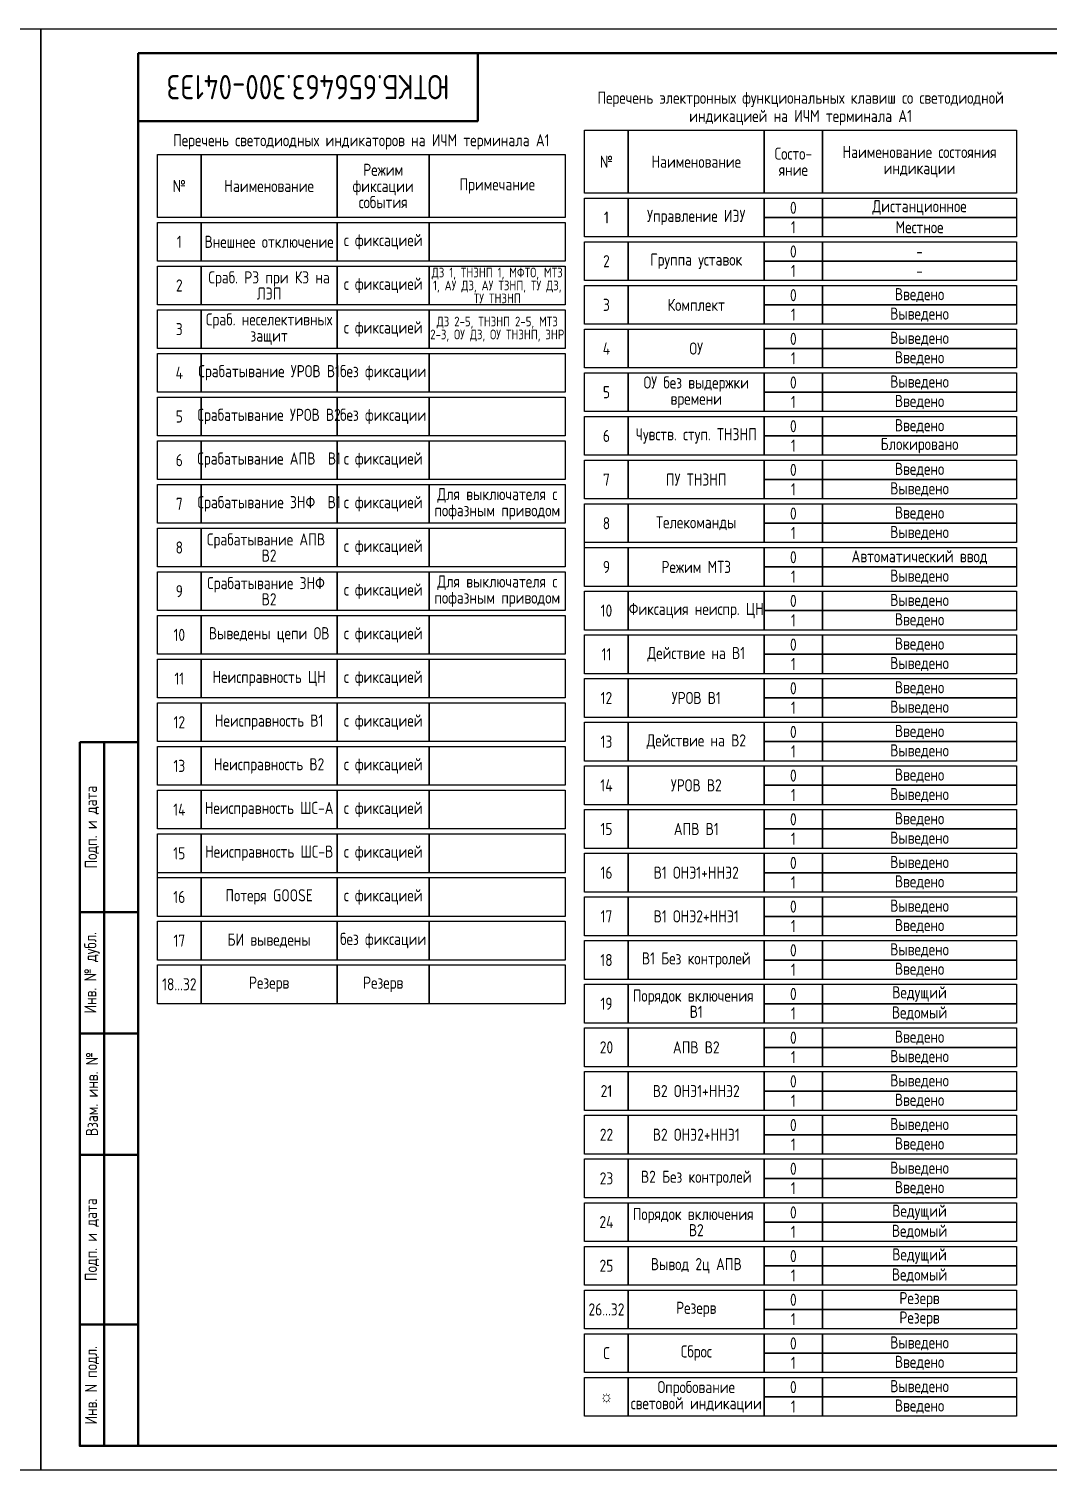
# Model space of a CAD drawing. Header units: millimetres. Extents: x -840 to 1557, y 0 to 584.
# Drawn here: x 837.5 to 1047.5, y -0.1 to 296.9 of the extents above; entities that cross this region are included whole.
import ezdxf

# ---------------------------------------------------------------- set-up
doc = ezdxf.new("R2010")
doc.units = ezdxf.units.MM
doc.styles.add('Gost type A_2.5', font='GOST_A.TTF', dxfattribs={"height": 2.5})
doc.styles.add('Gost_type_A', font='GOST_A.TTF')

# ---------------------------------------------------------------- blocks, each defined once
blk = doc.blocks.new('Формат_А3')
blk.add_lwpolyline([(-420, 297), (0, 297), (0, 0), (-420, 0)], close=True)
at = {"lineweight": 50}
blk.add_lwpolyline([(-400, 292), (-5, 292), (-5, 5), (-400, 5)], close=True, dxfattribs=at)
blk = doc.blocks.new('Штамп угловой верхний')
at = {"lineweight": 50}
blk.add_lwpolyline([(0, 0), (70, 0), (70, -14), (0, -14)], close=True, dxfattribs=at)
blk = doc.blocks.new('Штамп левый нижний')
at = {"lineweight": 50}
for points in [[(-12, 145), (-7, 145), (-7, 110), (-12, 110)], [(-7, 145), (0, 145), (0, 110), (-7, 110)], [(-12, 110), (-7, 110), (-7, 85), (-12, 85)], [(-7, 110), (0, 110), (0, 85), (-7, 85)], [(-12, 85), (-7, 85), (-7, 60), (-12, 60)], [(-7, 85), (0, 85), (0, 60), (-7, 60)], [(-12, 60), (-7, 60), (-7, 25), (-12, 25)], [(-7, 60), (0, 60), (0, 25), (-7, 25)], [(-12, 25), (-7, 25), (-7, 0), (-12, 0)], [(-7, 25), (0, 25), (0, 0), (-7, 0)]]:
    blk.add_lwpolyline(points, close=True, dxfattribs=at)
at = {"char_height": 2.5, "attachment_point": 5, "rotation": 90, "style": 'Gost_type_A'}
for s, insert, width in [('Подп. и дата', (-9.5, 127.5), 35), ('Инв. № дубл.', (-9.5, 97.5), 25), ('Взам. инв. №', (-9.5, 72.5), 25), ('Подп. и дата', (-9.5, 42.5), 35), ('Инв. N подл.', (-9.5, 12.5), 25)]:
    blk.add_mtext(s, dxfattribs=dict(at, insert=insert, width=width))

msp = doc.modelspace()

# ---------------------------------------------------------------- linework, layer by layer
for p, q in [((952, 190), (952, 191)), ((864, 122), (864, 123))]:
    msp.add_line(p, q)
for points in [[(952, 276), (961, 276), (961, 263), (952, 263)], [(961, 276), (989, 276), (989, 263), (961, 263)], [(989, 276), (1001, 276), (1001, 263), (989, 263)], [(1001, 276), (1041, 276), (1041, 263), (1001, 263)], [(864, 271), (873, 271), (873, 258), (864, 258)], [(873, 271), (901, 271), (901, 258), (873, 258)], [(901, 271), (920, 271), (920, 258), (901, 258)], [(920, 271), (948, 271), (948, 258), (920, 258)], [(952, 262), (961, 262), (961, 254), (952, 254)], [(961, 262), (989, 262), (989, 254), (961, 254)], [(989, 262), (1001, 262), (1001, 258), (989, 258)], [(1001, 262), (1041, 262), (1041, 258), (1001, 258)], [(864, 257), (873, 257), (873, 249), (864, 249)], [(873, 257), (901, 257), (901, 249), (873, 249)], [(901, 257), (920, 257), (920, 249), (901, 249)], [(920, 257), (948, 257), (948, 249), (920, 249)], [(989, 258), (1001, 258), (1001, 254), (989, 254)], [(1001, 258), (1041, 258), (1041, 254), (1001, 254)], [(952, 253), (961, 253), (961, 245), (952, 245)], [(961, 253), (989, 253), (989, 245), (961, 245)], [(989, 253), (1001, 253), (1001, 249), (989, 249)], [(1001, 253), (1041, 253), (1041, 249), (1001, 249)], [(864, 248), (873, 248), (873, 240), (864, 240)], [(873, 248), (901, 248), (901, 240), (873, 240)], [(901, 248), (920, 248), (920, 240), (901, 240)], [(920, 248), (948, 248), (948, 240), (920, 240)], [(989, 249), (1001, 249), (1001, 245), (989, 245)], [(1001, 249), (1041, 249), (1041, 245), (1001, 245)], [(952, 244), (961, 244), (961, 236), (952, 236)], [(952, 244), (961, 244), (961, 236), (952, 236)], [(961, 244), (989, 244), (989, 236), (961, 236)], [(989, 244), (1001, 244), (1001, 240), (989, 240)], [(1001, 244), (1041, 244), (1041, 240), (1001, 240)], [(864, 239), (873, 239), (873, 231), (864, 231)], [(873, 239), (901, 239), (901, 231), (873, 231)], [(901, 239), (920, 239), (920, 231), (901, 231)], [(920, 239), (948, 239), (948, 231), (920, 231)], [(989, 240), (1001, 240), (1001, 236), (989, 236)], [(1001, 240), (1041, 240), (1041, 236), (1001, 236)], [(952, 235), (961, 235), (961, 227), (952, 227)], [(961, 235), (989, 235), (989, 227), (961, 227)], [(989, 235), (1001, 235), (1001, 231), (989, 231)], [(1001, 235), (1041, 235), (1041, 231), (1001, 231)], [(864, 230), (873, 230), (873, 222), (864, 222)], [(873, 230), (901, 230), (901, 222), (873, 222)], [(901, 230), (920, 230), (920, 222), (901, 222)], [(920, 230), (948, 230), (948, 222), (920, 222)], [(989, 231), (1001, 231), (1001, 227), (989, 227)], [(1001, 231), (1041, 231), (1041, 227), (1001, 227)], [(952, 226), (961, 226), (961, 218), (952, 218)], [(961, 226), (989, 226), (989, 218), (961, 218)], [(989, 226), (1001, 226), (1001, 222), (989, 222)], [(1001, 226), (1041, 226), (1041, 222), (1001, 222)], [(864, 221), (873, 221), (873, 213), (864, 213)], [(873, 221), (901, 221), (901, 213), (873, 213)], [(901, 221), (920, 221), (920, 213), (901, 213)], [(920, 221), (948, 221), (948, 213), (920, 213)], [(989, 222), (1001, 222), (1001, 218), (989, 218)], [(1001, 222), (1041, 222), (1041, 218), (1001, 218)], [(952, 217), (961, 217), (961, 209), (952, 209)], [(961, 217), (989, 217), (989, 209), (961, 209)], [(989, 217), (1001, 217), (1001, 213), (989, 213)], [(1001, 217), (1041, 217), (1041, 213), (1001, 213)], [(864, 212), (873, 212), (873, 204), (864, 204)], [(873, 212), (901, 212), (901, 204), (873, 204)], [(901, 212), (920, 212), (920, 204), (901, 204)], [(920, 212), (948, 212), (948, 204), (920, 204)], [(989, 213), (1001, 213), (1001, 209), (989, 209)], [(1001, 213), (1041, 213), (1041, 209), (1001, 209)], [(952, 208), (961, 208), (961, 200), (952, 200)], [(961, 208), (989, 208), (989, 200), (961, 200)], [(989, 208), (1001, 208), (1001, 204), (989, 204)], [(1001, 208), (1041, 208), (1041, 204), (1001, 204)], [(864, 203), (873, 203), (873, 195), (864, 195)], [(873, 203), (901, 203), (901, 195), (873, 195)], [(901, 203), (920, 203), (920, 195), (901, 195)], [(920, 203), (948, 203), (948, 195), (920, 195)], [(989, 204), (1001, 204), (1001, 200), (989, 200)], [(1001, 204), (1041, 204), (1041, 200), (1001, 200)], [(952, 199), (961, 199), (961, 191), (952, 191)], [(961, 199), (989, 199), (989, 191), (961, 191)], [(989, 199), (1001, 199), (1001, 195), (989, 195)], [(1001, 199), (1041, 199), (1041, 195), (1001, 195)], [(864, 194), (873, 194), (873, 186), (864, 186)], [(873, 194), (901, 194), (901, 186), (873, 186)], [(901, 194), (920, 194), (920, 186), (901, 186)], [(920, 194), (948, 194), (948, 186), (920, 186)], [(989, 195), (1001, 195), (1001, 191), (989, 191)], [(1001, 195), (1041, 195), (1041, 191), (1001, 191)], [(952, 190), (961, 190), (961, 182), (952, 182)], [(961, 190), (989, 190), (989, 182), (961, 182)], [(989, 190), (1001, 190), (1001, 186), (989, 186)], [(1001, 190), (1041, 190), (1041, 186), (1001, 186)], [(864, 185), (873, 185), (873, 177), (864, 177)], [(873, 185), (901, 185), (901, 177), (873, 177)], [(901, 185), (920, 185), (920, 177), (901, 177)], [(920, 185), (948, 185), (948, 177), (920, 177)], [(989, 186), (1001, 186), (1001, 182), (989, 182)], [(1001, 186), (1041, 186), (1041, 182), (1001, 182)], [(952, 181), (961, 181), (961, 173), (952, 173)], [(961, 181), (989, 181), (989, 173), (961, 173)], [(989, 181), (1001, 181), (1001, 177), (989, 177)], [(1001, 181), (1041, 181), (1041, 177), (1001, 177)], [(864, 176), (873, 176), (873, 168), (864, 168)], [(873, 176), (901, 176), (901, 168), (873, 168)], [(901, 176), (920, 176), (920, 168), (901, 168)], [(920, 176), (948, 176), (948, 168), (920, 168)], [(989, 177), (1001, 177), (1001, 173), (989, 173)], [(1001, 177), (1041, 177), (1041, 173), (1001, 173)], [(952, 172), (961, 172), (961, 164), (952, 164)], [(961, 172), (989, 172), (989, 164), (961, 164)], [(989, 172), (1001, 172), (1001, 168), (989, 168)], [(1001, 172), (1041, 172), (1041, 168), (1001, 168)], [(864, 167), (873, 167), (873, 159), (864, 159)], [(873, 167), (901, 167), (901, 159), (873, 159)], [(901, 167), (920, 167), (920, 159), (901, 159)], [(920, 167), (948, 167), (948, 159), (920, 159)], [(989, 168), (1001, 168), (1001, 164), (989, 164)], [(1001, 168), (1041, 168), (1041, 164), (1001, 164)], [(952, 163), (961, 163), (961, 155), (952, 155)], [(961, 163), (989, 163), (989, 155), (961, 155)], [(989, 163), (1001, 163), (1001, 159), (989, 159)], [(1001, 163), (1041, 163), (1041, 159), (1001, 159)], [(864, 158), (873, 158), (873, 150), (864, 150)], [(873, 158), (901, 158), (901, 150), (873, 150)], [(901, 158), (920, 158), (920, 150), (901, 150)], [(920, 158), (948, 158), (948, 150), (920, 150)], [(989, 159), (1001, 159), (1001, 155), (989, 155)], [(1001, 159), (1041, 159), (1041, 155), (1001, 155)], [(952, 154), (961, 154), (961, 146), (952, 146)], [(961, 154), (989, 154), (989, 146), (961, 146)], [(989, 154), (1001, 154), (1001, 150), (989, 150)], [(1001, 154), (1041, 154), (1041, 150), (1001, 150)], [(864, 149), (873, 149), (873, 141), (864, 141)], [(873, 149), (901, 149), (901, 141), (873, 141)], [(901, 149), (920, 149), (920, 141), (901, 141)], [(920, 149), (948, 149), (948, 141), (920, 141)], [(989, 150), (1001, 150), (1001, 146), (989, 146)], [(1001, 150), (1041, 150), (1041, 146), (1001, 146)], [(952, 145), (961, 145), (961, 137), (952, 137)], [(961, 145), (989, 145), (989, 137), (961, 137)], [(989, 145), (1001, 145), (1001, 141), (989, 141)], [(1001, 145), (1041, 145), (1041, 141), (1001, 141)], [(864, 140), (873, 140), (873, 132), (864, 132)], [(873, 140), (901, 140), (901, 132), (873, 132)], [(901, 140), (920, 140), (920, 132), (901, 132)], [(920, 140), (948, 140), (948, 132), (920, 132)], [(989, 141), (1001, 141), (1001, 137), (989, 137)], [(1001, 141), (1041, 141), (1041, 137), (1001, 137)], [(952, 136), (961, 136), (961, 128), (952, 128)], [(961, 136), (989, 136), (989, 128), (961, 128)], [(989, 136), (1001, 136), (1001, 132), (989, 132)], [(1001, 136), (1041, 136), (1041, 132), (1001, 132)], [(864, 131), (873, 131), (873, 123), (864, 123)], [(873, 131), (901, 131), (901, 123), (873, 123)], [(901, 131), (920, 131), (920, 123), (901, 123)], [(920, 131), (948, 131), (948, 123), (920, 123)], [(989, 132), (1001, 132), (1001, 128), (989, 128)], [(1001, 132), (1041, 132), (1041, 128), (1001, 128)], [(952, 127), (961, 127), (961, 119), (952, 119)], [(961, 127), (989, 127), (989, 119), (961, 119)], [(989, 127), (1001, 127), (1001, 123), (989, 123)], [(1001, 127), (1041, 127), (1041, 123), (1001, 123)], [(864, 122), (873, 122), (873, 114), (864, 114)], [(873, 122), (901, 122), (901, 114), (873, 114)], [(901, 122), (920, 122), (920, 114), (901, 114)], [(920, 122), (948, 122), (948, 114), (920, 114)], [(989, 123), (1001, 123), (1001, 119), (989, 119)], [(1001, 123), (1041, 123), (1041, 119), (1001, 119)], [(952, 118), (961, 118), (961, 110), (952, 110)], [(961, 118), (989, 118), (989, 110), (961, 110)], [(989, 118), (1001, 118), (1001, 114), (989, 114)], [(1001, 118), (1041, 118), (1041, 114), (1001, 114)], [(864, 113), (873, 113), (873, 105), (864, 105)], [(873, 113), (901, 113), (901, 105), (873, 105)], [(901, 113), (920, 113), (920, 105), (901, 105)], [(920, 113), (948, 113), (948, 105), (920, 105)], [(989, 114), (1001, 114), (1001, 110), (989, 110)], [(1001, 114), (1041, 114), (1041, 110), (1001, 110)], [(952, 109), (961, 109), (961, 101), (952, 101)], [(961, 109), (989, 109), (989, 101), (961, 101)], [(989, 109), (1001, 109), (1001, 105), (989, 105)], [(1001, 109), (1041, 109), (1041, 105), (1001, 105)], [(864, 104), (873, 104), (873, 96), (864, 96)], [(873, 104), (901, 104), (901, 96), (873, 96)], [(901, 104), (920, 104), (920, 96), (901, 96)], [(920, 104), (948, 104), (948, 96), (920, 96)], [(989, 105), (1001, 105), (1001, 101), (989, 101)], [(1001, 105), (1041, 105), (1041, 101), (1001, 101)], [(952, 100), (961, 100), (961, 92), (952, 92)], [(961, 100), (989, 100), (989, 92), (961, 92)], [(989, 100), (1001, 100), (1001, 96), (989, 96)], [(1001, 100), (1041, 100), (1041, 96), (1001, 96)], [(989, 96), (1001, 96), (1001, 92), (989, 92)], [(1001, 96), (1041, 96), (1041, 92), (1001, 92)], [(952, 91), (961, 91), (961, 83), (952, 83)], [(961, 91), (989, 91), (989, 83), (961, 83)], [(989, 91), (1001, 91), (1001, 87), (989, 87)], [(1001, 91), (1041, 91), (1041, 87), (1001, 87)], [(989, 87), (1001, 87), (1001, 83), (989, 83)], [(1001, 87), (1041, 87), (1041, 83), (1001, 83)], [(952, 82), (961, 82), (961, 74), (952, 74)], [(961, 82), (989, 82), (989, 74), (961, 74)], [(989, 82), (1001, 82), (1001, 78), (989, 78)], [(1001, 82), (1041, 82), (1041, 78), (1001, 78)], [(989, 78), (1001, 78), (1001, 74), (989, 74)], [(1001, 78), (1041, 78), (1041, 74), (1001, 74)], [(952, 73), (961, 73), (961, 65), (952, 65)], [(961, 73), (989, 73), (989, 65), (961, 65)], [(989, 73), (1001, 73), (1001, 69), (989, 69)], [(1001, 73), (1041, 73), (1041, 69), (1001, 69)], [(989, 69), (1001, 69), (1001, 65), (989, 65)], [(1001, 69), (1041, 69), (1041, 65), (1001, 65)], [(952, 64), (961, 64), (961, 56), (952, 56)], [(961, 64), (989, 64), (989, 56), (961, 56)], [(989, 64), (1001, 64), (1001, 60), (989, 60)], [(1001, 64), (1041, 64), (1041, 60), (1001, 60)], [(989, 60), (1001, 60), (1001, 56), (989, 56)], [(1001, 60), (1041, 60), (1041, 56), (1001, 56)], [(952, 55), (961, 55), (961, 47), (952, 47)], [(961, 55), (989, 55), (989, 47), (961, 47)], [(989, 55), (1001, 55), (1001, 51), (989, 51)], [(1001, 55), (1041, 55), (1041, 51), (1001, 51)], [(989, 51), (1001, 51), (1001, 47), (989, 47)], [(1001, 51), (1041, 51), (1041, 47), (1001, 47)], [(952, 46), (961, 46), (961, 38), (952, 38)], [(961, 46), (989, 46), (989, 38), (961, 38)], [(989, 46), (1001, 46), (1001, 42), (989, 42)], [(1001, 46), (1041, 46), (1041, 42), (1001, 42)], [(989, 42), (1001, 42), (1001, 38), (989, 38)], [(1001, 42), (1041, 42), (1041, 38), (1001, 38)], [(952, 37), (961, 37), (961, 29), (952, 29)], [(961, 37), (989, 37), (989, 29), (961, 29)], [(989, 37), (1001, 37), (1001, 33), (989, 33)], [(1001, 37), (1041, 37), (1041, 33), (1001, 33)], [(989, 33), (1001, 33), (1001, 29), (989, 29)], [(1001, 33), (1041, 33), (1041, 29), (1001, 29)], [(952, 28), (961, 28), (961, 20), (952, 20)], [(961, 28), (989, 28), (989, 20), (961, 20)], [(989, 28), (1001, 28), (1001, 24), (989, 24)], [(1001, 28), (1041, 28), (1041, 24), (1001, 24)], [(989, 24), (1001, 24), (1001, 20), (989, 20)], [(1001, 24), (1041, 24), (1041, 20), (1001, 20)], [(952, 19), (961, 19), (961, 11), (952, 11)], [(961, 19), (989, 19), (989, 11), (961, 11)], [(989, 19), (1001, 19), (1001, 15), (989, 15)], [(1001, 19), (1041, 19), (1041, 15), (1001, 15)], [(989, 15), (1001, 15), (1001, 11), (989, 11)], [(1001, 15), (1041, 15), (1041, 11), (1001, 11)]]:
    msp.add_lwpolyline(points, close=True)

# ---------------------------------------------------------------- block references
at = {"color": 1}
for p in [(840, -0.12), (1260, -0.12)]:
    msp.add_blockref('Формат_А3', p, dxfattribs=at)
for name, p in [('Штамп угловой верхний', (860, 291.88)), ('Штамп левый нижний', (860, 4.88))]:
    msp.add_blockref(name, p)

# ---------------------------------------------------------------- texts
at = {"insert": (895, 284.88), "char_height": 5, "width": 70, "attachment_point": 5, "rotation": 180, "style": 'Gost_type_A'}
msp.add_mtext('ЮТКБ.656463.300-041Э3', dxfattribs=at)
for s, insert, char_height, width, attachment_point, line_spacing_factor, style in [('Перечень электронных функциональных клавиш со светодиодной индикацией на ИЧМ терминала А1', (996.5, 277), 2.5, 89, 8, 0.9, 'Gost_type_A'), ('Перечень светодиодных индикаторов на ИЧМ терминала А1', (906, 272), 2.5, 84, 8, 0.9, 'Gost_type_A'), ('№ ', (956.5, 269.5), 2.5, 9, 5, 0.8, 'Gost_type_A'), ('Наименование ', (975, 269.5), 2.5, 28, 5, 0.8, 'Gost_type_A'), ('Состо- яние', (995, 269.5), 2.5, 12, 5, 0.8, 'Gost_type_A'), ('Наименование состояния индикации', (1021, 269.5), 2.5, 40, 5, 0.8, 'Gost_type_A'), ('Режим\\Pфиксации события', (910.5, 264.5), 2.5, 19, 5, 0.8, 'Gost_type_A'), ('№ ', (868.5, 264.5), 2.5, 9, 5, 0.8, 'Gost_type_A'), ('Наименование ', (887, 264.5), 2.5, 28, 5, 0.8, 'Gost_type_A'), ('Примечание', (934, 264.5), 2.5, 28, 5, 0.8, 'Gost_type_A'), ('Дистанционное', (1021, 260), 2.5, 40, 5, 0.8, 'Gost_type_A'), ('1', (956.5, 258), 2.5, 9, 5, 0.8, 'Gost_type_A'), ('Управление ИЭУ', (975, 258), 2.5, 28, 5, 0.8, 'Gost_type_A'), ('0', (995, 260), 2.5, 12, 5, 0.8, 'Gost_type_A'), ('1', (995, 256), 2.5, 12, 5, 0.8, 'Gost_type_A'), ('Местное', (1021, 256), 2.5, 40, 5, 0.8, 'Gost_type_A'), ('1', (868.5, 253), 2.5, 9, 5, 0.8, 'Gost_type_A'), ('Внешнее отключение ', (887, 253), 2.5, 28, 5, 0.8, 'Gost_type_A'), ('с фиксацией', (910.5, 253), 2.5, 19, 5, 0.8, 'Gost_type_A'), ('2', (956.5, 249), 2.5, 9, 5, 0.8, 'Gost_type_A'), ('Группа уставок', (975, 249), 2.5, 28, 5, 0.8, 'Gost_type_A'), ('0', (995, 251), 2.5, 12, 5, 0.8, 'Gost_type_A'), ('-', (1021, 251), 2.5, 40, 5, 0.8, 'Gost_type_A'), ('Сраб. РЗ при КЗ на ЛЭП ', (887, 244), 2.5, 28, 5, 0.8, 'Gost_type_A'), ('ДЗ 1, ТНЗНП 1, МФТО, МТЗ 1, АУ ДЗ, АУ ТЗНП, ТУ ДЗ, ТУ ТНЗНП ', (934, 244), 2, 28, 5, 0.8, 'Gost_type_A'), ('1', (995, 247), 2.5, 12, 5, 0.8, 'Gost_type_A'), ('-', (1021, 247), 2.5, 40, 5, 0.8, 'Gost_type_A'), ('2', (868.5, 244), 2.5, 9, 5, 0.8, 'Gost_type_A'), ('с фиксацией', (910.5, 244), 2.5, 19, 5, 0.8, 'Gost_type_A'), ('3', (956.5, 240), 2.5, 9, 5, 0.8, 'Gost_type_A'), ('Комплект', (975, 240), 2.5, 28, 5, 0.8, 'Gost type A_2.5'), ('0', (995, 242), 2.5, 12, 5, 0.8, 'Gost_type_A'), ('Введено', (1021, 242), 2.5, 40, 5, 0.8, 'Gost_type_A'), ('Сраб. неселективных защит ', (887, 235), 2.5, 28, 5, 0.8, 'Gost_type_A'), ('1', (995, 238), 2.5, 12, 5, 0.8, 'Gost_type_A'), ('Выведено', (1021, 238), 2.5, 40, 5, 0.8, 'Gost_type_A'), ('3', (868.5, 235), 2.5, 9, 5, 0.8, 'Gost_type_A'), ('с фиксацией', (910.5, 235), 2.5, 19, 5, 0.8, 'Gost_type_A'), ('ДЗ 2-5, ТНЗНП 2-5, МТЗ 2-3, ОУ ДЗ, ОУ ТНЗНП, ЗНР ', (934, 235), 2, 28, 5, 0.8, 'Gost_type_A'), ('4', (956.5, 231), 2.5, 9, 5, 0.8, 'Gost_type_A'), ('ОУ', (975, 231), 2.5, 28, 5, 0.8, 'Gost type A_2.5'), ('0', (995, 233), 2.5, 12, 5, 0.8, 'Gost_type_A'), ('Выведено', (1021, 233), 2.5, 40, 5, 0.8, 'Gost_type_A'), ('1', (995, 229), 2.5, 12, 5, 0.8, 'Gost_type_A'), ('Введено', (1021, 229), 2.5, 40, 5, 0.8, 'Gost_type_A'), ('4', (868.5, 226), 2.5, 9, 5, 0.8, 'Gost_type_A'), ('Срабатывание УРОВ В1', (887, 226), 2.5, 28, 5, 0.8, 'Gost_type_A'), ('без фиксации', (910.5, 226), 2.5, 19, 5, 0.8, 'Gost_type_A'), ('5', (956.5, 222), 2.5, 9, 5, 0.8, 'Gost_type_A'), ('ОУ без выдержки времени ', (975, 222), 2.5, 28, 5, 0.8, 'Gost_type_A'), ('0', (995, 224), 2.5, 12, 5, 0.8, 'Gost_type_A'), ('Выведено', (1021, 224), 2.5, 40, 5, 0.8, 'Gost_type_A'), ('1', (995, 220), 2.5, 12, 5, 0.8, 'Gost_type_A'), ('Введено', (1021, 220), 2.5, 40, 5, 0.8, 'Gost_type_A'), ('5', (868.5, 217), 2.5, 9, 5, 0.8, 'Gost_type_A'), ('Срабатывание УРОВ В2', (887, 217), 2.5, 28, 5, 0.8, 'Gost_type_A'), ('без фиксации', (910.5, 217), 2.5, 19, 5, 0.8, 'Gost_type_A'), ('6', (956.5, 213), 2.5, 9, 5, 0.8, 'Gost_type_A'), ('Чувств. ступ. ТНЗНП ', (975, 213), 2.5, 28, 5, 0.8, 'Gost_type_A'), ('0', (995, 215), 2.5, 12, 5, 0.8, 'Gost_type_A'), ('Введено', (1021, 215), 2.5, 40, 5, 0.8, 'Gost_type_A'), ('1', (995, 211), 2.5, 12, 5, 0.8, 'Gost_type_A'), ('Блокировано', (1021, 211), 2.5, 40, 5, 0.8, 'Gost_type_A'), ('6', (868.5, 208), 2.5, 9, 5, 0.8, 'Gost_type_A'), ('Срабатывание АПВ  В1 ', (887, 208), 2.5, 28, 5, 0.8, 'Gost_type_A'), ('с фиксацией', (910.5, 208), 2.5, 19, 5, 0.8, 'Gost_type_A'), ('7', (956.5, 204), 2.5, 9, 5, 0.8, 'Gost_type_A'), ('ПУ ТНЗНП ', (975, 204), 2.5, 28, 5, 0.8, 'Gost_type_A'), ('0', (995, 206), 2.5, 12, 5, 0.8, 'Gost_type_A'), ('Введено', (1021, 206), 2.5, 40, 5, 0.8, 'Gost_type_A'), ('Для выключателя с пофазным приводом ', (934, 199), 2.5, 28, 5, 0.8, 'Gost_type_A'), ('1', (995, 202), 2.5, 12, 5, 0.8, 'Gost_type_A'), ('Выведено', (1021, 202), 2.5, 40, 5, 0.8, 'Gost_type_A'), ('7', (868.5, 199), 2.5, 9, 5, 0.8, 'Gost_type_A'), ('Срабатывание ЗНФ  В1', (887, 199), 2.5, 28, 5, 0.8, 'Gost_type_A'), ('с фиксацией', (910.5, 199), 2.5, 19, 5, 0.8, 'Gost_type_A'), ('8', (956.5, 195), 2.5, 9, 5, 0.8, 'Gost_type_A'), ('Телекоманды ', (975, 195), 2.5, 28, 5, 0.8, 'Gost_type_A'), ('0', (995, 197), 2.5, 12, 5, 0.8, 'Gost_type_A'), ('Введено', (1021, 197), 2.5, 40, 5, 0.8, 'Gost_type_A'), ('1', (995, 193), 2.5, 12, 5, 0.8, 'Gost_type_A'), ('Выведено', (1021, 193), 2.5, 40, 5, 0.8, 'Gost_type_A'), ('8', (868.5, 190), 2.5, 9, 5, 0.8, 'Gost_type_A'), ('Срабатывание АПВ  В2 ', (887, 190), 2.5, 28, 5, 0.8, 'Gost_type_A'), ('с фиксацией', (910.5, 190), 2.5, 19, 5, 0.8, 'Gost_type_A'), ('9', (956.5, 186), 2.5, 9, 5, 0.8, 'Gost_type_A'), ('Режим МТЗ', (975, 186), 2.5, 28, 5, 0.8, 'Gost_type_A'), ('0', (995, 188), 2.5, 12, 5, 0.8, 'Gost_type_A'), ('Автоматический ввод ', (1021, 188), 2.5, 40, 5, 0.8, 'Gost_type_A'), ('Для выключателя с пофазным приводом ', (934, 181), 2.5, 28, 5, 0.8, 'Gost_type_A'), ('1', (995, 184), 2.5, 12, 5, 0.8, 'Gost_type_A'), ('Выведено', (1021, 184), 2.5, 40, 5, 0.8, 'Gost_type_A'), ('9', (868.5, 181), 2.5, 9, 5, 0.8, 'Gost_type_A'), ('Срабатывание ЗНФ  В2', (887, 181), 2.5, 28, 5, 0.8, 'Gost_type_A'), ('с фиксацией', (910.5, 181), 2.5, 19, 5, 0.8, 'Gost_type_A'), ('10', (956.5, 177), 2.5, 9, 5, 0.8, 'Gost_type_A'), ('Фиксация неиспр. ЦН ', (975, 177), 2.5, 28, 5, 0.8, 'Gost_type_A'), ('0', (995, 179), 2.5, 12, 5, 0.8, 'Gost_type_A'), ('Выведено', (1021, 179), 2.5, 40, 5, 0.8, 'Gost_type_A'), ('1', (995, 175), 2.5, 12, 5, 0.8, 'Gost_type_A'), ('Введено', (1021, 175), 2.5, 40, 5, 0.8, 'Gost_type_A'), ('10', (868.5, 172), 2.5, 9, 5, 0.8, 'Gost_type_A'), ('Выведены цепи ОВ ', (887, 172), 2.5, 28, 5, 0.8, 'Gost_type_A'), ('с фиксацией', (910.5, 172), 2.5, 19, 5, 0.8, 'Gost_type_A'), ('Действие на В1 ', (975, 168), 2.5, 28, 5, 0.8, 'Gost_type_A'), ('0', (995, 170), 2.5, 12, 5, 0.8, 'Gost_type_A'), ('Введено', (1021, 170), 2.5, 40, 5, 0.8, 'Gost_type_A'), ('11', (956.5, 168), 2.5, 9, 5, 0.8, 'Gost_type_A'), ('1', (995, 166), 2.5, 12, 5, 0.8, 'Gost_type_A'), ('Выведено', (1021, 166), 2.5, 40, 5, 0.8, 'Gost_type_A'), ('11', (868.5, 163), 2.5, 9, 5, 0.8, 'Gost_type_A'), ('Неисправность ЦН ', (887, 163), 2.5, 28, 5, 0.8, 'Gost_type_A'), ('с фиксацией', (910.5, 163), 2.5, 19, 5, 0.8, 'Gost_type_A'), ('0', (995, 161), 2.5, 12, 5, 0.8, 'Gost_type_A'), ('Введено', (1021, 161), 2.5, 40, 5, 0.8, 'Gost_type_A'), ('12', (956.5, 159), 2.5, 9, 5, 0.8, 'Gost_type_A'), ('УРОВ В1 ', (975, 159), 2.5, 28, 5, 0.8, 'Gost_type_A'), ('1', (995, 157), 2.5, 12, 5, 0.8, 'Gost_type_A'), ('Выведено', (1021, 157), 2.5, 40, 5, 0.8, 'Gost_type_A'), ('12', (868.5, 154), 2.5, 9, 5, 0.8, 'Gost_type_A'), ('Неисправность В1 ', (887, 154), 2.5, 28, 5, 0.8, 'Gost_type_A'), ('с фиксацией', (910.5, 154), 2.5, 19, 5, 0.8, 'Gost_type_A'), ('Действие на В2', (975, 150), 2.5, 28, 5, 0.8, 'Gost_type_A'), ('0', (995, 152), 2.5, 12, 5, 0.8, 'Gost_type_A'), ('Введено', (1021, 152), 2.5, 40, 5, 0.8, 'Gost_type_A'), ('13', (956.5, 150), 2.5, 9, 5, 0.8, 'Gost_type_A'), ('1', (995, 148), 2.5, 12, 5, 0.8, 'Gost_type_A'), ('Выведено', (1021, 148), 2.5, 40, 5, 0.8, 'Gost_type_A'), ('13', (868.5, 145), 2.5, 9, 5, 0.8, 'Gost_type_A'), ('Неисправность В2', (887, 145), 2.5, 28, 5, 0.8, 'Gost_type_A'), ('с фиксацией', (910.5, 145), 2.5, 19, 5, 0.8, 'Gost_type_A'), ('0', (995, 143), 2.5, 12, 5, 0.8, 'Gost_type_A'), ('Введено', (1021, 143), 2.5, 40, 5, 0.8, 'Gost_type_A'), ('14', (956.5, 141), 2.5, 9, 5, 0.8, 'Gost_type_A'), ('УРОВ В2', (975, 141), 2.5, 28, 5, 0.8, 'Gost_type_A'), ('1', (995, 139), 2.5, 12, 5, 0.8, 'Gost_type_A'), ('Выведено', (1021, 139), 2.5, 40, 5, 0.8, 'Gost_type_A'), ('14', (868.5, 136), 2.5, 9, 5, 0.8, 'Gost_type_A'), ('Неисправность ШС-А', (887, 136), 2.5, 28, 5, 0.8, 'Gost_type_A'), ('с фиксацией', (910.5, 136), 2.5, 19, 5, 0.8, 'Gost_type_A'), ('0', (995, 134), 2.5, 12, 5, 0.8, 'Gost_type_A'), ('Введено', (1021, 134), 2.5, 40, 5, 0.8, 'Gost_type_A'), ('15', (956.5, 132), 2.5, 9, 5, 0.8, 'Gost_type_A'), ('АПВ В1 ', (975, 132), 2.5, 28, 5, 0.8, 'Gost_type_A'), ('1', (995, 130), 2.5, 12, 5, 0.8, 'Gost_type_A'), ('Выведено', (1021, 130), 2.5, 40, 5, 0.8, 'Gost_type_A'), ('15', (868.5, 127), 2.5, 9, 5, 0.8, 'Gost_type_A'), ('Неисправность ШС-В', (887, 127), 2.5, 28, 5, 0.8, 'Gost_type_A'), ('с фиксацией', (910.5, 127), 2.5, 19, 5, 0.8, 'Gost_type_A'), ('0', (995, 125), 2.5, 12, 5, 0.8, 'Gost_type_A'), ('Выведено', (1021, 125), 2.5, 40, 5, 0.8, 'Gost_type_A'), ('16', (956.5, 123), 2.5, 9, 5, 0.8, 'Gost_type_A'), ('В1 ОНЭ1+ННЭ2 ', (975, 123), 2.5, 28, 5, 0.8, 'Gost_type_A'), ('1', (995, 121), 2.5, 12, 5, 0.8, 'Gost_type_A'), ('Введено', (1021, 121), 2.5, 40, 5, 0.8, 'Gost_type_A'), ('16', (868.5, 118), 2.5, 9, 5, 0.8, 'Gost_type_A'), ('Потеря GOOSE ', (887, 118), 2.5, 28, 5, 0.8, 'Gost_type_A'), ('с фиксацией', (910.5, 118), 2.5, 19, 5, 0.8, 'Gost_type_A'), ('0', (995, 116), 2.5, 12, 5, 0.8, 'Gost_type_A'), ('Выведено', (1021, 116), 2.5, 40, 5, 0.8, 'Gost_type_A'), ('17', (956.5, 114), 2.5, 9, 5, 0.8, 'Gost_type_A'), ('В1 ОНЭ2+ННЭ1 ', (975, 114), 2.5, 28, 5, 0.8, 'Gost_type_A'), ('1', (995, 112), 2.5, 12, 5, 0.8, 'Gost_type_A'), ('Введено', (1021, 112), 2.5, 40, 5, 0.8, 'Gost_type_A'), ('17', (868.5, 109), 2.5, 9, 5, 0.8, 'Gost_type_A'), ('БИ выведены ', (887, 109), 2.5, 28, 5, 0.8, 'Gost_type_A'), ('без фиксации', (910.5, 109), 2.5, 19, 5, 0.8, 'Gost_type_A'), ('0', (995, 107), 2.5, 12, 5, 0.8, 'Gost_type_A'), ('Выведено', (1021, 107), 2.5, 40, 5, 0.8, 'Gost_type_A'), ('18', (956.5, 105), 2.5, 9, 5, 0.8, 'Gost_type_A'), ('В1 Без контролей ', (975, 105), 2.5, 28, 5, 0.8, 'Gost_type_A'), ('1', (995, 103), 2.5, 12, 5, 0.8, 'Gost_type_A'), ('Введено', (1021, 103), 2.5, 40, 5, 0.8, 'Gost_type_A'), ('18...32', (868.5, 100), 2.5, 9, 5, 0.8, 'Gost_type_A'), ('Резерв', (887, 100), 2.5, 28, 5, 0.8, 'Gost_type_A'), ('Резерв', (910.5, 100), 2.5, 19, 5, 0.8, 'Gost_type_A'), ('Порядок включения  В1 ', (975, 96), 2.5, 28, 5, 0.8, 'Gost_type_A'), ('0', (995, 98), 2.5, 12, 5, 0.8, 'Gost_type_A'), ('Ведущий ', (1021, 98), 2.5, 40, 5, 0.8, 'Gost_type_A'), ('19', (956.5, 96), 2.5, 9, 5, 0.8, 'Gost_type_A'), ('1', (995, 94), 2.5, 12, 5, 0.8, 'Gost_type_A'), ('Ведомый ', (1021, 94), 2.5, 40, 5, 0.8, 'Gost_type_A'), ('0', (995, 89), 2.5, 12, 5, 0.8, 'Gost_type_A'), ('Введено', (1021, 89), 2.5, 40, 5, 0.8, 'Gost_type_A'), ('20', (956.5, 87), 2.5, 9, 5, 0.8, 'Gost_type_A'), ('АПВ В2', (975, 87), 2.5, 28, 5, 0.8, 'Gost_type_A'), ('1', (995, 85), 2.5, 12, 5, 0.8, 'Gost_type_A'), ('Выведено', (1021, 85), 2.5, 40, 5, 0.8, 'Gost_type_A'), ('0', (995, 80), 2.5, 12, 5, 0.8, 'Gost_type_A'), ('Выведено', (1021, 80), 2.5, 40, 5, 0.8, 'Gost_type_A'), ('21', (956.5, 78), 2.5, 9, 5, 0.8, 'Gost_type_A'), ('В2 ОНЭ1+ННЭ2 ', (975, 78), 2.5, 28, 5, 0.8, 'Gost_type_A'), ('1', (995, 76), 2.5, 12, 5, 0.8, 'Gost_type_A'), ('Введено', (1021, 76), 2.5, 40, 5, 0.8, 'Gost_type_A'), ('0', (995, 71), 2.5, 12, 5, 0.8, 'Gost_type_A'), ('Выведено', (1021, 71), 2.5, 40, 5, 0.8, 'Gost_type_A'), ('22', (956.5, 69), 2.5, 9, 5, 0.8, 'Gost_type_A'), ('В2 ОНЭ2+ННЭ1 ', (975, 69), 2.5, 28, 5, 0.8, 'Gost_type_A'), ('Введено', (1021, 67), 2.5, 40, 5, 0.8, 'Gost_type_A'), ('1', (995, 67), 2.5, 12, 5, 0.8, 'Gost_type_A'), ('0', (995, 62), 2.5, 12, 5, 0.8, 'Gost_type_A'), ('Выведено', (1021, 62), 2.5, 40, 5, 0.8, 'Gost_type_A'), ('23', (956.5, 60), 2.5, 9, 5, 0.8, 'Gost_type_A'), ('В2 Без контролей ', (975, 60), 2.5, 28, 5, 0.8, 'Gost_type_A'), ('Введено', (1021, 58), 2.5, 40, 5, 0.8, 'Gost_type_A'), ('1', (995, 58), 2.5, 12, 5, 0.8, 'Gost_type_A'), ('Порядок включения  В2 ', (975, 51), 2.5, 28, 5, 0.8, 'Gost_type_A'), ('0', (995, 53), 2.5, 12, 5, 0.8, 'Gost_type_A'), ('Ведущий ', (1021, 53), 2.5, 40, 5, 0.8, 'Gost_type_A'), ('24', (956.5, 51), 2.5, 9, 5, 0.8, 'Gost_type_A'), ('1', (995, 49), 2.5, 12, 5, 0.8, 'Gost_type_A'), ('Ведомый ', (1021, 49), 2.5, 40, 5, 0.8, 'Gost_type_A'), ('0', (995, 44), 2.5, 12, 5, 0.8, 'Gost_type_A'), ('Ведущий ', (1021, 44), 2.5, 40, 5, 0.8, 'Gost_type_A'), ('25', (956.5, 42), 2.5, 9, 5, 0.8, 'Gost_type_A'), ('Вывод 2ц АПВ ', (975, 42), 2.5, 28, 5, 0.8, 'Gost_type_A'), ('1', (995, 40), 2.5, 12, 5, 0.8, 'Gost_type_A'), ('Ведомый ', (1021, 40), 2.5, 40, 5, 0.8, 'Gost_type_A'), ('0', (995, 35), 2.5, 12, 5, 0.8, 'Gost_type_A'), ('Резерв', (1021, 35), 2.5, 40, 5, 0.8, 'Gost_type_A'), ('26...32', (956.5, 33), 2.5, 9, 5, 0.8, 'Gost_type_A'), ('Резерв', (975, 33), 2.5, 28, 5, 0.8, 'Gost_type_A'), ('1', (995, 31), 2.5, 12, 5, 0.8, 'Gost_type_A'), ('Резерв', (1021, 31), 2.5, 40, 5, 0.8, 'Gost_type_A'), ('0', (995, 26), 2.5, 12, 5, 0.8, 'Gost_type_A'), ('Выведено', (1021, 26), 2.5, 40, 5, 0.8, 'Gost_type_A'), ('C', (956.5, 24), 2.5, 9, 5, 0.8, 'Gost_type_A'), ('Сброс', (975, 24), 2.5, 28, 5, 0.8, 'Gost_type_A'), ('1', (995, 22), 2.5, 12, 5, 0.8, 'Gost_type_A'), ('Введено', (1021, 22), 2.5, 40, 5, 0.8, 'Gost_type_A'), ('Опробование световой индикации', (975, 15), 2.5, 28, 5, 0.8, 'Gost_type_A'), ('0', (995, 17), 2.5, 12, 5, 0.8, 'Gost_type_A'), ('Выведено', (1021, 17), 2.5, 40, 5, 0.8, 'Gost_type_A'), ('☼', (956.5, 15), 2.5, 9, 5, 0.8, 'Gost_type_A'), ('1', (995, 13), 2.5, 12, 5, 0.8, 'Gost_type_A'), ('Введено', (1021, 13), 2.5, 40, 5, 0.8, 'Gost_type_A')]:
    msp.add_mtext(s, dxfattribs=dict(insert=insert, char_height=char_height, width=width, attachment_point=attachment_point, line_spacing_factor=line_spacing_factor, style=style))

doc.saveas('drawing.dxf')
